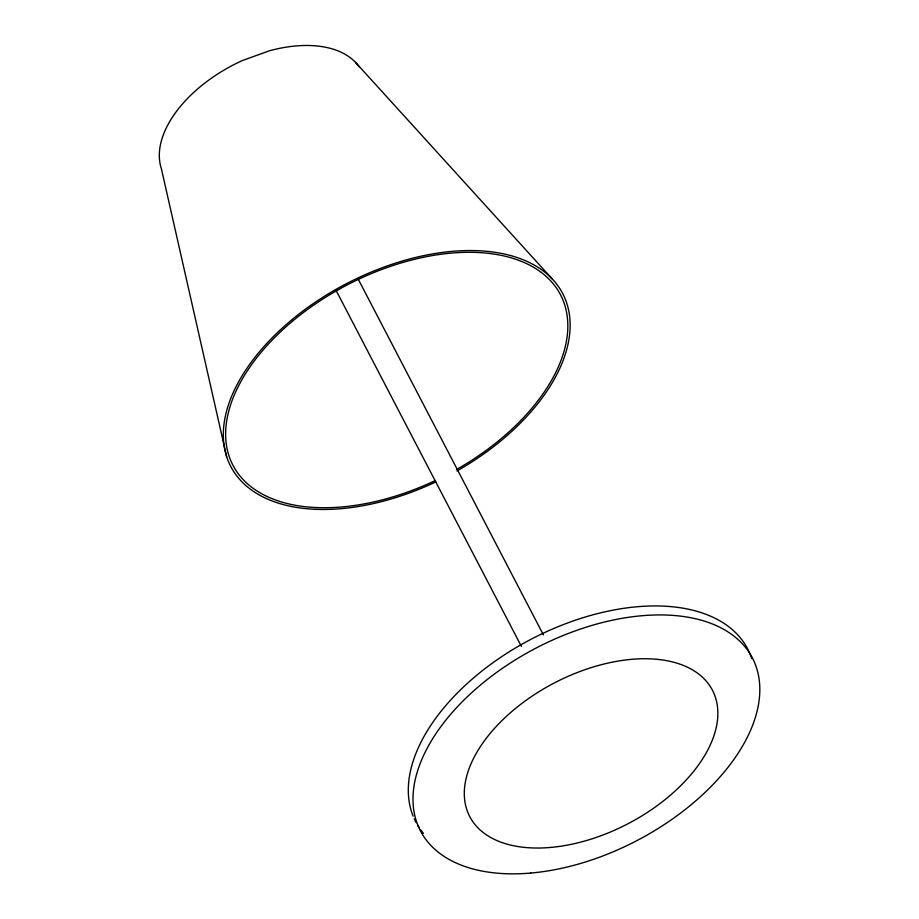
<?xml version="1.0" encoding="UTF-8"?>
<svg xmlns="http://www.w3.org/2000/svg" width="919" height="919" viewBox="0 0 919 919"><rect width="100%" height="100%" fill="white"/><g stroke="black" fill="none" stroke-linecap="round" stroke-linejoin="round"><path stroke-width="1.38" d="M355.504 62.366L552.17 278.871M357.996 278.721L543.393 634.88M335.986 290.232L521.383 646.39M226.671 456.789L161.33 168.51A111.647 64.835 -27.5 0 1 242.467 60.516L269.416 50.786A111.647 64.835 -27.5 0 1 359.145 66.788M423.395 833.303A187.154 108.683 -27.5 0 1 420.741 829.903M419.098 827.548A187.154 108.683 -27.5 0 1 417.571 825.124M416.158 822.631A187.154 108.683 -27.5 0 1 414.251 818.795M413.125 816.175A187.154 108.683 -27.5 0 1 544.37 632.674A187.154 108.683 -27.5 0 1 751.765 658.613M435.79 481.924A187.154 108.683 -27.5 0 1 228.854 403.636A187.154 108.683 -27.5 0 1 513.009 256.24A187.154 108.683 -27.5 0 1 456.973 470.942M435.411 480.488A184.627 107.213 -27.5 0 1 231.025 403.579A184.627 107.213 -27.5 0 1 511.01 257.779A184.627 107.213 -27.5 0 1 456.904 469.299M530.86 873.05A187.154 108.683 -27.5 0 0 756.452 667.608A187.154 108.683 -27.5 0 0 471.895 692.501A187.154 108.683 -27.5 0 0 530.86 873.05M550.481 847.444A136.816 79.448 -27.5 0 0 715.396 697.257A136.816 79.448 -27.5 0 0 507.38 715.453A136.816 79.448 -27.5 0 0 550.481 847.444"/></g></svg>
